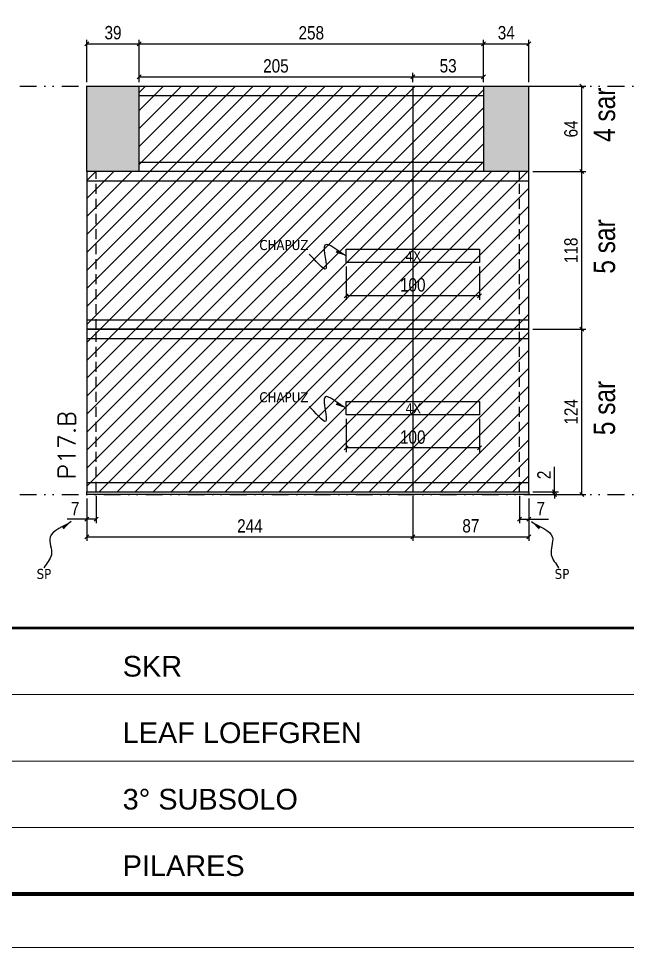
# Model space of a CAD drawing. Header units: millimetres. Extents: x 13777 to 27878, y -21631 to 6985.
# Drawn here: x 15034 to 15490, y 192 to 888 of the extents above; entities that cross this region are included whole.
import ezdxf

# ---------------------------------------------------------------- set-up
doc = ezdxf.new("R2010")
doc.units = ezdxf.units.MM
for name, pattern in [('CONTINUO', [0]), ('DASHED', [0.75, 0.5, -0.25]), ('DIVIDE2', [0.625, 0.25, -0.125, 0, -0.125, 0, -0.125]), ('HIDDEN', [0.375, 0.25, -0.125])]:
    doc.linetypes.add(name, pattern=pattern)
for name, color, linetype in [('COTA', 241, 'Continuous'), ('NOMENCLATURA', 7, 'Continuous'), ('Nível', 160, 'Continuous'), ('Painéis', 200, 'Continuous'), ('Romaneio', 10, 'Continuous'), ('SARR_2.2x10', 60, 'Continuous'), ('SARR_2.2x7', 40, 'Continuous'), ('Sarrafo de Pressão', 42, 'HIDDEN'), ('texto', 7, 'Continuous')]:
    doc.layers.add(name, color=color, linetype=linetype)
for name, color, linetype, lineweight in [('Folhas', 255, 'Continuous', 9), ('Hachura', 251, 'Continuous', 9), ('SARRAFO DE PRESSAO', 251, 'DASHED', 9), ('Texto Seção', 7, 'Continuous', 15)]:
    doc.layers.add(name, color=color, linetype=linetype, lineweight=lineweight)
doc.styles.add('ARIAL', font='arial.ttf')
doc.styles.add('ARIAL_NARROW', font='ARIALN.TTF', dxfattribs={"height": 0.2})
doc.styles.add('COTA TECNICA', font='techl___.ttf', dxfattribs={"height": 10})
doc.styles.add('COTA TECNICA-50', font='techl___.ttf', dxfattribs={"height": 10})
doc.styles.add('REGUA-120', font='ROMANS.shx', dxfattribs={"height": 15})
doc.styles.get("Standard").update_dxf_attribs({"font": 'arial.ttf'})
doc.dimstyles.new('COTA PAINEL-50', dxfattribs={"dimtxt": 10, "dimasz": 3, "dimexe": 3, "dimexo": 3, "dimgap": 3, "dimtad": 1, "dimdec": 1, "dimzin": 12, "dimdsep": 46, "dimtxsty": 'COTA TECNICA-50', "dimblk1": 'OBLIQUE', "dimblk2": 'OBLIQUE', "dimsah": 1, "dimcen": 0.9, "dimclrd": 4, "dimclre": 4, "dimclrt": 240, "dimadec": 1, "dimazin": 3, "dimtfac": 1, "dimtdec": 1, "dimtmove": 0, "dimatfit": 3, "dimfxl": 1, "dimtolj": 1, "dimtzin": 12, "dimarcsym": 0})
doc.dimstyles.new('PAINEL', dxfattribs={"dimtxt": 10, "dimasz": 3, "dimexe": 3, "dimexo": 3, "dimgap": 3, "dimtad": 1, "dimdec": 1, "dimzin": 12, "dimdsep": 46, "dimtxsty": 'COTA TECNICA', "dimblk1": 'OBLIQUE', "dimblk2": 'OBLIQUE', "dimsah": 1, "dimcen": 0.9, "dimclrd": 4, "dimclre": 4, "dimclrt": 240, "dimadec": 1, "dimazin": 3, "dimtfac": 1, "dimtdec": 1, "dimtmove": 0, "dimatfit": 3, "dimfxl": 1, "dimtolj": 1, "dimtzin": 12, "dimarcsym": 0})
doc.dimstyles.get("Standard").update_dxf_attribs({"dimtxt": 0.18, "dimasz": 0.18, "dimexe": 0.18, "dimexo": 0.0625, "dimgap": 0.09, "dimtad": 0, "dimtih": 1, "dimtoh": 1, "dimdec": 4, "dimzin": 0, "dimdsep": 46, "dimtxsty": 'Standard', "dimcen": 0.09, "dimadec": 0, "dimazin": 0, "dimtfac": 1, "dimtdec": 4, "dimtofl": 0, "dimtmove": 0, "dimatfit": 3, "dimfxl": 1, "dimtolj": 1, "dimtzin": 0, "dimarcsym": 0})

# ---------------------------------------------------------------- blocks, each defined once
blk = doc.blocks.new('9999999999')
at = {"color": 30, "linetype": 'CONTINUO'}
for p, q in [((98564.56, 34379.64), (99583.98, 34379.64)), ((98564.56, 34329.83), (99487.98, 34329.83)), ((98564.56, 34280.02), (99487.98, 34280.02))]:
    blk.add_line(p, q, dxfattribs=at)
at = {"color": 30, "linetype": 'CONTINUO', "const_width": 2}
blk.add_lwpolyline([(99583.98, 34230.21), (99583.98, 34414.45, 0.414214), (99568.98, 34429.45), (98228.98, 34429.45, 0.414214), (98213.98, 34414.45), (98213.98, 34245.21, 0.414214), (98228.98, 34230.21), (99583.98, 34230.21)], format="xyb", dxfattribs=at)
at = {"layer": 'Folhas'}
blk.add_lwpolyline([(98138.98, 34190.21), (99623.98, 34190.21), (99623.98, 35240.21), (98138.98, 35240.21)], close=True, dxfattribs=at)
at = {"layer": 'Folhas', "color": 30, "const_width": 3}
blk.add_lwpolyline([(98213.98, 34230.21), (99583.98, 34230.21), (99583.98, 35200.21), (98213.98, 35200.21)], close=True, dxfattribs=at)
at = {"color": 7, "linetype": 'Continuous', "ltscale": 5, "style": 'ARIAL'}
for s, height, p in [('SKR', 15.483, (98837.68, 34393.13)), ('LEAF LOEFGREN', 15.4829, (98837.68, 34343.32)), ('3° SUBSOLO', 15.483, (98837.68, 34293.51)), ('PILARES', 15.483, (98837.68, 34243.7))]:
    blk.add_text(s, height=height, dxfattribs=at).set_placement(p)
blk = doc.blocks.new('_Oblique')
at = {"color": 0, "linetype": 'ByBlock', "lineweight": -2}
blk.add_line((-0.5, -0.5), (0.5, 0.5), dxfattribs=at)
blk = doc.blocks.new('*D1445')
at = {"layer": 'COTA', "color": 4, "lineweight": -2, "transparency": 16777216}
for p, q in [((15092.44, 530.13), (15092.44, 509.62)), ((15085.44, 528.13), (15085.44, 509.62)), ((15085.44, 512.62), (15070.71, 512.62)), ((15092.44, 512.62), (15085.44, 512.62))]:
    blk.add_line(p, q, dxfattribs=at)
at = {"layer": 'Defpoints', "color": 0, "transparency": 16777216}
for p in [(15085.44, 531.13), (15092.44, 533.13), (15085.44, 512.62)]:
    blk.add_point(p, dxfattribs=at)
at = {"layer": 'COTA', "color": 4, "lineweight": -2, "transparency": 16777216, "xscale": 3, "yscale": 3, "zscale": 3, "rotation": 180}
blk.add_blockref('_Oblique', (15085.44, 512.62), dxfattribs=at)
at = {"layer": 'COTA', "color": 4, "lineweight": -2, "transparency": 16777216, "xscale": 3, "yscale": 3, "zscale": 3}
blk.add_blockref('_Oblique', (15092.44, 512.62), dxfattribs=at)
at = {"layer": 'COTA', "color": 240, "transparency": 16777216, "insert": (15076.58, 520.7), "char_height": 10, "attachment_point": 5, "style": 'COTA TECNICA-50'}
blk.add_mtext('\\A1;7', dxfattribs=at)
blk = doc.blocks.new('*D1446')
at = {"layer": 'COTA', "color": 4, "lineweight": -2, "transparency": 16777216}
for p, q in [((15409.44, 530.13), (15409.44, 509.62)), ((15416.44, 528.13), (15416.44, 509.62)), ((15409.44, 512.62), (15416.44, 512.62)), ((15416.44, 512.62), (15431.17, 512.62))]:
    blk.add_line(p, q, dxfattribs=at)
at = {"layer": 'Defpoints', "color": 0, "transparency": 16777216}
for p in [(15409.44, 533.13), (15416.44, 531.13), (15416.44, 512.62)]:
    blk.add_point(p, dxfattribs=at)
at = {"layer": 'COTA', "color": 4, "lineweight": -2, "transparency": 16777216, "xscale": 3, "yscale": 3, "zscale": 3, "rotation": 180}
blk.add_blockref('_Oblique', (15409.44, 512.62), dxfattribs=at)
at = {"layer": 'COTA', "color": 4, "lineweight": -2, "transparency": 16777216, "xscale": 3, "yscale": 3, "zscale": 3}
blk.add_blockref('_Oblique', (15416.44, 512.62), dxfattribs=at)
at = {"layer": 'COTA', "color": 240, "transparency": 16777216, "insert": (15425.31, 520.7), "char_height": 10, "attachment_point": 5, "style": 'COTA TECNICA-50'}
blk.add_mtext('\\A1;7', dxfattribs=at)
blk = doc.blocks.new('*D1447')
at = {"layer": 'Defpoints', "color": 0, "linetype": 'ByBlock', "transparency": 16777216}
for p in [(15416.44, 655.13), (15456.08, 655.13), (15416.44, 531.13)]:
    blk.add_point(p, dxfattribs=at)
at = {"layer": 'Romaneio', "color": 4, "linetype": 'ByBlock', "lineweight": -2, "transparency": 16777216}
for p, q in [((15419.44, 655.13), (15459.08, 655.13)), ((15456.08, 531.13), (15456.08, 655.13)), ((15419.44, 531.13), (15459.08, 531.13))]:
    blk.add_line(p, q, dxfattribs=at)
at = {"layer": 'Romaneio', "color": 4, "linetype": 'ByBlock', "lineweight": -2, "transparency": 16777216, "xscale": 3, "yscale": 3, "zscale": 3}
for p, rotation in [((15456.08, 655.13), 90), ((15456.08, 531.13), 270)]:
    blk.add_blockref('_Oblique', p, dxfattribs=dict(at, rotation=rotation))
at = {"layer": 'Romaneio', "color": 240, "linetype": 'ByBlock', "transparency": 16777216, "insert": (15448.01, 593.13), "char_height": 10, "attachment_point": 5, "rotation": 90, "style": 'COTA TECNICA'}
blk.add_mtext('\\A1;124', dxfattribs=at)
blk = doc.blocks.new('*D1448')
at = {"layer": 'Defpoints', "color": 0, "linetype": 'ByBlock', "transparency": 16777216}
for p in [(15416.44, 655.13), (15456.08, 655.13), (15416.44, 531.13)]:
    blk.add_point(p, dxfattribs=at)
at = {"layer": 'Romaneio', "color": 4, "linetype": 'ByBlock', "lineweight": -2, "transparency": 16777216}
for p, q in [((15419.44, 655.13), (15459.08, 655.13)), ((15456.08, 531.13), (15456.08, 655.13)), ((15419.44, 531.13), (15459.08, 531.13))]:
    blk.add_line(p, q, dxfattribs=at)
at = {"layer": 'Romaneio', "color": 4, "linetype": 'ByBlock', "lineweight": -2, "transparency": 16777216, "xscale": 3, "yscale": 3, "zscale": 3}
for p, rotation in [((15456.08, 655.13), 90), ((15456.08, 531.13), 270)]:
    blk.add_blockref('_Oblique', p, dxfattribs=dict(at, rotation=rotation))
at = {"layer": 'Romaneio', "color": 240, "linetype": 'ByBlock', "transparency": 16777216, "insert": (15448.01, 593.13), "char_height": 10, "attachment_point": 5, "rotation": 90, "style": 'COTA TECNICA'}
blk.add_mtext('\\A1;124', dxfattribs=at)
blk = doc.blocks.new('*D1449')
at = {"layer": 'COTA', "color": 4, "lineweight": -2, "transparency": 16777216}
for p, q in [((15419.44, 773.13), (15459.08, 773.13)), ((15456.08, 655.13), (15456.08, 773.13)), ((15419.44, 655.13), (15459.08, 655.13))]:
    blk.add_line(p, q, dxfattribs=at)
at = {"layer": 'Defpoints', "color": 0, "transparency": 16777216}
for p in [(15416.44, 773.13), (15456.08, 773.13), (15416.44, 655.13)]:
    blk.add_point(p, dxfattribs=at)
at = {"layer": 'COTA', "color": 4, "lineweight": -2, "transparency": 16777216, "xscale": 3, "yscale": 3, "zscale": 3}
for p, rotation in [((15456.08, 773.13), 90), ((15456.08, 655.13), 270)]:
    blk.add_blockref('_Oblique', p, dxfattribs=dict(at, rotation=rotation))
at = {"layer": 'COTA', "color": 240, "transparency": 16777216, "insert": (15447.99, 714.13), "char_height": 10, "attachment_point": 5, "rotation": 90, "style": 'COTA TECNICA-50'}
blk.add_mtext('\\A1;118', dxfattribs=at)
blk = doc.blocks.new('*D1450')
at = {"layer": 'COTA', "color": 4, "lineweight": -2, "transparency": 16777216}
for p, q in [((15435.7, 533.13), (15435.7, 551.94)), ((15419.44, 533.13), (15438.7, 533.13)), ((15419.44, 531.13), (15438.7, 531.13)), ((15435.7, 531.13), (15435.7, 533.13)), ((15435.7, 531.13), (15435.7, 528.13))]:
    blk.add_line(p, q, dxfattribs=at)
at = {"layer": 'Defpoints', "color": 0, "transparency": 16777216}
for p in [(15416.44, 533.13), (15416.44, 531.13), (15435.7, 531.13)]:
    blk.add_point(p, dxfattribs=at)
at = {"layer": 'COTA', "color": 4, "lineweight": -2, "transparency": 16777216, "xscale": 3, "yscale": 3, "zscale": 3}
for p, rotation in [((15435.7, 533.13), 270), ((15435.7, 531.13), 90)]:
    blk.add_blockref('_Oblique', p, dxfattribs=dict(at, rotation=rotation))
at = {"layer": 'COTA', "color": 240, "transparency": 16777216, "insert": (15427.7, 545.88), "char_height": 10, "attachment_point": 5, "rotation": 90, "style": 'COTA TECNICA-50'}
blk.add_mtext('\\A1;2', dxfattribs=at)
blk = doc.blocks.new('*D1463')
at = {"layer": 'COTA', "color": 4, "lineweight": -2, "transparency": 16777216}
for p, q in [((15329.44, 530.13), (15329.44, 496.58)), ((15085.44, 528.13), (15085.44, 496.58)), ((15085.44, 499.58), (15329.44, 499.58))]:
    blk.add_line(p, q, dxfattribs=at)
at = {"layer": 'Defpoints', "color": 0, "transparency": 16777216}
for p in [(15085.44, 531.13), (15329.44, 533.13), (15329.44, 499.58)]:
    blk.add_point(p, dxfattribs=at)
at = {"layer": 'COTA', "color": 4, "lineweight": -2, "transparency": 16777216, "xscale": 3, "yscale": 3, "zscale": 3, "rotation": 180}
blk.add_blockref('_Oblique', (15085.44, 499.58), dxfattribs=at)
at = {"layer": 'COTA', "color": 4, "lineweight": -2, "transparency": 16777216, "xscale": 3, "yscale": 3, "zscale": 3}
blk.add_blockref('_Oblique', (15329.44, 499.58), dxfattribs=at)
at = {"layer": 'COTA', "color": 240, "transparency": 16777216, "insert": (15207.44, 507.65), "char_height": 10, "attachment_point": 5, "style": 'COTA TECNICA-50'}
blk.add_mtext('\\A1;244', dxfattribs=at)
blk = doc.blocks.new('*D1464')
at = {"layer": 'COTA', "color": 4, "lineweight": -2, "transparency": 16777216}
for p, q in [((15329.44, 530.13), (15329.44, 496.58)), ((15416.44, 528.13), (15416.44, 496.58)), ((15329.44, 499.58), (15416.44, 499.58))]:
    blk.add_line(p, q, dxfattribs=at)
at = {"layer": 'Defpoints', "color": 0, "transparency": 16777216}
for p in [(15329.44, 533.13), (15416.44, 531.13), (15416.44, 499.58)]:
    blk.add_point(p, dxfattribs=at)
at = {"layer": 'COTA', "color": 4, "lineweight": -2, "transparency": 16777216, "xscale": 3, "yscale": 3, "zscale": 3, "rotation": 180}
blk.add_blockref('_Oblique', (15329.44, 499.58), dxfattribs=at)
at = {"layer": 'COTA', "color": 4, "lineweight": -2, "transparency": 16777216, "xscale": 3, "yscale": 3, "zscale": 3}
blk.add_blockref('_Oblique', (15416.44, 499.58), dxfattribs=at)
at = {"layer": 'COTA', "color": 240, "transparency": 16777216, "insert": (15372.94, 507.67), "char_height": 10, "attachment_point": 5, "style": 'COTA TECNICA-50'}
blk.add_mtext('\\A1;87', dxfattribs=at)
blk = doc.blocks.new('*D1465')
at = {"layer": 'COTA', "color": 4, "linetype": 'ByBlock', "lineweight": -2, "transparency": 16777216}
for p, q in [((15279.44, 587.98), (15279.44, 563.05)), ((15379.44, 587.98), (15379.44, 563.05)), ((15379.44, 566.05), (15279.44, 566.05))]:
    blk.add_line(p, q, dxfattribs=at)
at = {"layer": 'Defpoints', "color": 0, "linetype": 'ByBlock', "transparency": 16777216}
for p in [(15279.44, 590.98), (15379.44, 590.98), (15279.44, 566.05)]:
    blk.add_point(p, dxfattribs=at)
at = {"layer": 'COTA', "color": 4, "linetype": 'ByBlock', "lineweight": -2, "transparency": 16777216, "xscale": 3, "yscale": 3, "zscale": 3, "rotation": 180}
blk.add_blockref('_Oblique', (15279.44, 566.05), dxfattribs=at)
at = {"layer": 'COTA', "color": 4, "linetype": 'ByBlock', "lineweight": -2, "transparency": 16777216, "xscale": 3, "yscale": 3, "zscale": 3}
blk.add_blockref('_Oblique', (15379.44, 566.05), dxfattribs=at)
at = {"layer": 'COTA', "color": 240, "linetype": 'ByBlock', "transparency": 16777216, "insert": (15329.44, 574.15), "char_height": 10, "attachment_point": 5, "style": 'COTA TECNICA'}
blk.add_mtext('\\A1;100', dxfattribs=at)
blk = doc.blocks.new('*D1466')
at = {"layer": 'COTA', "color": 4, "linetype": 'ByBlock', "lineweight": -2, "transparency": 16777216}
for p, q in [((15279.44, 702.06), (15279.44, 677.13)), ((15379.44, 702.06), (15379.44, 677.13)), ((15379.44, 680.13), (15279.44, 680.13))]:
    blk.add_line(p, q, dxfattribs=at)
at = {"layer": 'Defpoints', "color": 0, "linetype": 'ByBlock', "transparency": 16777216}
for p in [(15279.44, 705.06), (15379.44, 705.06), (15279.44, 680.13)]:
    blk.add_point(p, dxfattribs=at)
at = {"layer": 'COTA', "color": 4, "linetype": 'ByBlock', "lineweight": -2, "transparency": 16777216, "xscale": 3, "yscale": 3, "zscale": 3, "rotation": 180}
blk.add_blockref('_Oblique', (15279.44, 680.13), dxfattribs=at)
at = {"layer": 'COTA', "color": 4, "linetype": 'ByBlock', "lineweight": -2, "transparency": 16777216, "xscale": 3, "yscale": 3, "zscale": 3}
blk.add_blockref('_Oblique', (15379.44, 680.13), dxfattribs=at)
at = {"layer": 'COTA', "color": 240, "linetype": 'ByBlock', "transparency": 16777216, "insert": (15329.44, 688.23), "char_height": 10, "attachment_point": 5, "style": 'COTA TECNICA'}
blk.add_mtext('\\A1;100', dxfattribs=at)
blk = doc.blocks.new('*D1467')
at = {"layer": 'COTA', "color": 4, "lineweight": -2, "transparency": 16777216}
for p, q in [((15419.44, 837.13), (15459.08, 837.13)), ((15456.08, 773.13), (15456.08, 837.13)), ((15419.44, 773.13), (15459.08, 773.13))]:
    blk.add_line(p, q, dxfattribs=at)
at = {"layer": 'Defpoints', "color": 0, "transparency": 16777216}
for p in [(15416.44, 837.13), (15456.08, 837.13), (15416.44, 773.13)]:
    blk.add_point(p, dxfattribs=at)
at = {"layer": 'COTA', "color": 4, "lineweight": -2, "transparency": 16777216, "xscale": 3, "yscale": 3, "zscale": 3}
for p, rotation in [((15456.08, 837.13), 90), ((15456.08, 773.13), 270)]:
    blk.add_blockref('_Oblique', p, dxfattribs=dict(at, rotation=rotation))
at = {"layer": 'COTA', "color": 240, "transparency": 16777216, "insert": (15447.98, 805.13), "char_height": 10, "attachment_point": 5, "rotation": 90, "style": 'COTA TECNICA'}
blk.add_mtext('\\A1;64', dxfattribs=at)
blk = doc.blocks.new('*D1468')
at = {"layer": 'COTA', "color": 4, "lineweight": -2, "transparency": 16777216}
for p, q in [((15085.44, 840.13), (15085.44, 871.93)), ((15124.44, 840.13), (15124.44, 871.93)), ((15085.44, 868.93), (15124.44, 868.93))]:
    blk.add_line(p, q, dxfattribs=at)
at = {"layer": 'Defpoints', "color": 0, "transparency": 16777216}
for p in [(15124.44, 868.93), (15085.44, 837.13), (15124.44, 837.13)]:
    blk.add_point(p, dxfattribs=at)
at = {"layer": 'COTA', "color": 4, "lineweight": -2, "transparency": 16777216, "xscale": 3, "yscale": 3, "zscale": 3, "rotation": 180}
blk.add_blockref('_Oblique', (15085.44, 868.93), dxfattribs=at)
at = {"layer": 'COTA', "color": 4, "lineweight": -2, "transparency": 16777216, "xscale": 3, "yscale": 3, "zscale": 3}
blk.add_blockref('_Oblique', (15124.44, 868.93), dxfattribs=at)
at = {"layer": 'COTA', "color": 240, "transparency": 16777216, "insert": (15104.94, 877.18), "char_height": 10, "attachment_point": 5, "style": 'COTA TECNICA'}
blk.add_mtext('\\A1;39', dxfattribs=at)
blk = doc.blocks.new('*D1469')
at = {"layer": 'COTA', "color": 4, "lineweight": -2, "transparency": 16777216}
for p, q in [((15382.44, 840.13), (15382.44, 871.93)), ((15416.44, 840.13), (15416.44, 871.93)), ((15382.44, 868.93), (15416.44, 868.93))]:
    blk.add_line(p, q, dxfattribs=at)
at = {"layer": 'Defpoints', "color": 0, "transparency": 16777216}
for p in [(15416.44, 868.93), (15382.44, 837.13), (15416.44, 837.13)]:
    blk.add_point(p, dxfattribs=at)
at = {"layer": 'COTA', "color": 4, "lineweight": -2, "transparency": 16777216, "xscale": 3, "yscale": 3, "zscale": 3, "rotation": 180}
blk.add_blockref('_Oblique', (15382.44, 868.93), dxfattribs=at)
at = {"layer": 'COTA', "color": 4, "lineweight": -2, "transparency": 16777216, "xscale": 3, "yscale": 3, "zscale": 3}
blk.add_blockref('_Oblique', (15416.44, 868.93), dxfattribs=at)
at = {"layer": 'COTA', "color": 240, "transparency": 16777216, "insert": (15399.44, 877.15), "char_height": 10, "attachment_point": 5, "style": 'COTA TECNICA'}
blk.add_mtext('\\A1;34', dxfattribs=at)
blk = doc.blocks.new('*D1470')
at = {"layer": 'COTA', "color": 4, "lineweight": -2, "transparency": 16777216}
for p, q in [((15124.44, 840.13), (15124.44, 871.93)), ((15382.44, 840.13), (15382.44, 871.93)), ((15124.44, 868.93), (15382.44, 868.93))]:
    blk.add_line(p, q, dxfattribs=at)
at = {"layer": 'Defpoints', "color": 0, "transparency": 16777216}
for p in [(15382.44, 868.93), (15124.44, 837.13), (15382.44, 837.13)]:
    blk.add_point(p, dxfattribs=at)
at = {"layer": 'COTA', "color": 4, "lineweight": -2, "transparency": 16777216, "xscale": 3, "yscale": 3, "zscale": 3, "rotation": 180}
blk.add_blockref('_Oblique', (15124.44, 868.93), dxfattribs=at)
at = {"layer": 'COTA', "color": 4, "lineweight": -2, "transparency": 16777216, "xscale": 3, "yscale": 3, "zscale": 3}
blk.add_blockref('_Oblique', (15382.44, 868.93), dxfattribs=at)
at = {"layer": 'COTA', "color": 240, "transparency": 16777216, "insert": (15253.44, 877.06), "char_height": 10, "attachment_point": 5, "style": 'COTA TECNICA'}
blk.add_mtext('\\A1;258', dxfattribs=at)
blk = doc.blocks.new('*D1453')
at = {"layer": 'COTA', "color": 4, "lineweight": -2, "transparency": 16777216}
for p, q in [((15124.44, 840.13), (15124.44, 847.16)), ((15124.44, 844.16), (15329.44, 844.16)), ((15329.44, 840.13), (15329.44, 847.16))]:
    blk.add_line(p, q, dxfattribs=at)
at = {"layer": 'Defpoints', "color": 0, "transparency": 16777216}
for p in [(15329.44, 844.16), (15124.44, 837.13), (15329.44, 837.13)]:
    blk.add_point(p, dxfattribs=at)
at = {"layer": 'COTA', "color": 4, "lineweight": -2, "transparency": 16777216, "xscale": 3, "yscale": 3, "zscale": 3, "rotation": 180}
blk.add_blockref('_Oblique', (15124.44, 844.16), dxfattribs=at)
at = {"layer": 'COTA', "color": 4, "lineweight": -2, "transparency": 16777216, "xscale": 3, "yscale": 3, "zscale": 3}
blk.add_blockref('_Oblique', (15329.44, 844.16), dxfattribs=at)
at = {"layer": 'COTA', "color": 240, "transparency": 16777216, "insert": (15226.94, 852.27), "char_height": 10, "attachment_point": 5, "style": 'COTA TECNICA'}
blk.add_mtext('\\A1;205', dxfattribs=at)
blk = doc.blocks.new('*D1454')
at = {"layer": 'COTA', "color": 4, "lineweight": -2, "transparency": 16777216}
for p, q in [((15329.44, 840.13), (15329.44, 847.16)), ((15329.44, 844.16), (15382.44, 844.16)), ((15382.44, 840.13), (15382.44, 847.16))]:
    blk.add_line(p, q, dxfattribs=at)
at = {"layer": 'Defpoints', "color": 0, "transparency": 16777216}
for p in [(15382.44, 844.16), (15329.44, 837.13), (15382.44, 837.13)]:
    blk.add_point(p, dxfattribs=at)
at = {"layer": 'COTA', "color": 4, "lineweight": -2, "transparency": 16777216, "xscale": 3, "yscale": 3, "zscale": 3, "rotation": 180}
blk.add_blockref('_Oblique', (15329.44, 844.16), dxfattribs=at)
at = {"layer": 'COTA', "color": 4, "lineweight": -2, "transparency": 16777216, "xscale": 3, "yscale": 3, "zscale": 3}
blk.add_blockref('_Oblique', (15382.44, 844.16), dxfattribs=at)
at = {"layer": 'COTA', "color": 240, "transparency": 16777216, "insert": (15355.94, 852.38), "char_height": 10, "attachment_point": 5, "style": 'COTA TECNICA'}
blk.add_mtext('\\A1;53', dxfattribs=at)

msp = doc.modelspace()

# ---------------------------------------------------------------- hatches: boundary and pattern name
at = {"layer": 'COTA'}
h = msp.add_hatch(dxfattribs=at)
h.set_pattern_fill('AR-CONC', color=256, scale=0.03)
h.set_pattern_definition([(50, (-3232.821, -1178.575), (5.4655401, -0.4781726), [0.5715, -6.2865]), (355, (-3232.821, -1178.575), (-1.0573026, 5.7317054), [0.4572, -5.0292175]), (100.451445, (-3232.3656, -1178.615), (4.4082374, 5.2535326), [0.4857003, -5.3427073]), (46.1842, (-3232.821, -1177.051), (8.1323712, -1.2612698), [0.85725, -9.42975]), (96.63556, (-3232.1434, -1177.156), (7.122124, 7.4227837), [0.7285507, -8.0140682]), (351.18415, (-3232.821, -1177.051), (7.122124, 7.4227837), [0.685799, -7.543792]), (21, (-3232.059, -1177.432), (4.5484317, -3.0679559), [0.5715, -6.2865]), (326, (-3232.059, -1177.432), (1.8540609, 5.525639), [0.4572, -5.0292]), (71.451445, (-3231.68, -1177.688), (6.4024926, 2.457683), [0.4857003, -5.3426981]), (37.5, (-3232.8211, -1178.5751), (0.0926581, 2.53665117), [0, -4.96824, 0, -5.1054, 0, -5.04825]), (7.5, (-3232.821, -1178.575), (2.00458988, 3.00541724), [0, -2.91084, 0, -4.85394, 0, -1.92405]), (327.5, (-3234.5204, -1178.5751), (4.06771786, -0.17186232), [0, -1.905, 0, -5.9436, 0, -7.8867]), (317.5, (-3235.2824, -1178.575), (4.44387544, 0.7627947), [0, -2.4765, 0, -3.94716, 0, -5.6007])])
h.paths.add_polyline_path([(15085.44, 837.13), (15085.44, 773.13), (15124.44, 773.13), (15124.44, 837.13)])
h.paths.add_polyline_path([(15382.44, 773.13), (15416.44, 773.13), (15416.44, 837.13), (15382.44, 837.13)])
at = {"layer": 'Hachura', "linetype": 'ByBlock'}
h = msp.add_hatch(dxfattribs=at)
h.set_pattern_fill('ANSI31', color=256, scale=3)
h.paths.add_polyline_path([(14830.15, 655.13), (14830.15, 773.13), (14586.15, 773.13), (14586.15, 655.13)])
h.paths.add_polyline_path([(14830.15, 655.13), (14917.15, 655.13), (14917.15, 773.13), (14830.15, 773.13)])
h.paths.add_polyline_path([(14830.15, 655.13), (14830.15, 533.13), (14917.15, 533.13), (14917.15, 655.13)])
h.paths.add_polyline_path([(14586.15, 655.13), (14586.15, 533.13), (14830.15, 533.13), (14830.15, 655.13)])
h.paths.add_polyline_path([(15085.44, 655.13), (15085.44, 533.13), (15329.44, 533.13), (15329.44, 655.13)])
h.paths.add_polyline_path([(15329.44, 655.13), (15329.44, 773.13), (15124.44, 773.13), (15085.44, 773.13), (15085.44, 655.13)])
h.paths.add_polyline_path([(15329.44, 773.13), (15329.44, 837.13), (15124.44, 837.13), (15124.44, 773.13)])
h.paths.add_polyline_path([(15382.44, 773.13), (15382.44, 837.13), (15329.44, 837.13), (15329.44, 773.13)])
h.paths.add_polyline_path([(15329.44, 655.13), (15416.44, 655.13), (15416.44, 773.13), (15329.44, 773.13)])
h.paths.add_polyline_path([(15416.44, 655.13), (15329.44, 655.13), (15329.44, 533.13), (15416.44, 533.13)])
h.paths.add_polyline_path([(15573.05, 533.13), (15592.05, 533.13), (15592.05, 773.13), (15573.05, 773.13)])
h.paths.add_polyline_path([(15573.05, 773.13), (15592.05, 773.13), (15592.05, 800.11), (15573.05, 800.11)])
h.paths.add_polyline_path([(15744.96, 773.11), (15725.96, 773.11), (15725.96, 533.13), (15744.96, 533.13)])

# ---------------------------------------------------------------- linework, layer by layer
at = {"layer": 'COTA', "linetype": 'ByBlock'}
for p, q in [((15085.44, 773.13), (15085.44, 837.13)), ((15085.44, 837.13), (15416.44, 837.13)), ((15085.44, 773.13), (15085.44, 837.13)), ((15085.44, 773.13), (15085.44, 837.13)), ((15416.44, 773.13), (15416.44, 837.13)), ((15416.44, 773.13), (15416.44, 837.13))]:
    msp.add_line(p, q, dxfattribs=at)
at = {"layer": 'Nível', "color": 4, "linetype": 'DIVIDE2', "ltscale": 50}
for p, q in [((13777.11, 837.13), (21531.15, 837.13)), ((13777.11, 531.13), (21531.15, 531.13))]:
    msp.add_line(p, q, dxfattribs=at)
at = {"layer": 'Painéis'}
msp.add_line((15329.44, 837.13), (15329.44, 533.13), dxfattribs=at)
for points in [[(15124.44, 837.13), (15382.44, 837.13), (15382.44, 773.13), (15124.44, 773.13)], [(15416.44, 773.13), (15085.44, 773.13), (15085.44, 655.13), (15416.44, 655.13)], [(15416.44, 655.13), (15085.44, 655.13), (15085.44, 533.13), (15416.44, 533.13)], [(15416.44, 531.13), (15085.44, 531.13), (15085.44, 533.13), (15416.44, 533.13)]]:
    msp.add_lwpolyline(points, close=True, dxfattribs=at)
at = {"layer": 'SARR_2.2x10'}
for points in [[(15279.44, 715.06), (15379.44, 715.06), (15379.44, 705.06), (15279.44, 705.06)], [(15279.44, 600.98), (15379.44, 600.98), (15379.44, 590.98), (15279.44, 590.98)]]:
    msp.add_lwpolyline(points, close=True, dxfattribs=at)
at = {"layer": 'SARR_2.2x7'}
for p, q in [((15124.44, 830.13), (15382.44, 830.13)), ((15124.44, 780.13), (15382.44, 780.13)), ((15085.44, 766.13), (15329.44, 766.13)), ((15329.44, 766.13), (15416.44, 766.13)), ((15085.44, 662.13), (15329.44, 662.13)), ((15329.44, 662.13), (15416.44, 662.13)), ((15085.44, 648.13), (15329.44, 648.13)), ((15329.44, 648.13), (15416.44, 648.13)), ((15085.44, 540.13), (15329.44, 540.13)), ((15329.44, 540.13), (15416.44, 540.13))]:
    msp.add_line(p, q, dxfattribs=at)
at = {"layer": 'Sarrafo de Pressão', "ltscale": 30}
for p, q in [((15092.44, 655.13), (15092.44, 773.13)), ((15409.44, 655.13), (15409.44, 773.13)), ((15092.44, 533.13), (15092.44, 655.13)), ((15409.44, 533.13), (15409.44, 655.13))]:
    msp.add_line(p, q, dxfattribs=at)

# ---------------------------------------------------------------- block references
at = {"layer": 'SARRAFO DE PRESSAO', "color": 6, "linetype": 'ByBlock'}
msp.add_blockref('9999999999', (-83725.51, -33998.35), dxfattribs=at)

# ---------------------------------------------------------------- texts
at = {"layer": 'NOMENCLATURA', "style": 'ARIAL_NARROW'}
for s, p in [('4 sar', (15480.96, 795.34)), ('5 sar', (15480.96, 696.65)), ('5 sar', (15480.96, 575.65))]:
    msp.add_text(s, height=16, rotation=90, dxfattribs=at).set_placement(p)
at = {"layer": 'texto', "color": 0, "char_height": 7.5, "attachment_point": 5}
for s, insert in [('{\\fTahoma|b0|i0|c0|p34;\\C4;CHAPUZ}', (15232.89, 718.07)), ('{\\fTahoma|b0|i0|c0|p34;\\C4;4X}', (15329.83, 709.76)), ('{\\fTahoma|b0|i0|c0|p34;\\C4;CHAPUZ}', (15232.89, 603.99)), ('{\\fTahoma|b0|i0|c0|p34;\\C4;4X}', (15329.83, 595.69)), ('{\\fTahoma|b0|i0|c0|p34;\\C4;SP}', (15053.19, 471.64)), ('{\\fTahoma|b0|i0|c0|p34;\\C4;SP}', (15441.22, 471.64))]:
    msp.add_mtext(s, dxfattribs=dict(at, insert=insert))
at = {"layer": 'Texto Seção', "insert": (15076.82, 542.39), "char_height": 13, "width": 285.3299, "attachment_point": 7, "rotation": 90, "style": 'REGUA-120'}
msp.add_mtext('P17.B', dxfattribs=at)

# ---------------------------------------------------------------- dimensions: what is measured, and where the dimension line sits
at = {"layer": 'COTA'}
for base, p1, p2, dimstyle, picture, middle in [((15124.44, 868.93), (15085.44, 837.13), (15124.44, 837.13), 'PAINEL', '*D1468', (15104.94, 877.18)), ((15382.44, 868.93), (15124.44, 837.13), (15382.44, 837.13), 'PAINEL', '*D1470', (15253.44, 877.06)), ((15416.44, 868.93), (15382.44, 837.13), (15416.44, 837.13), 'PAINEL', '*D1469', (15399.44, 877.15)), ((15329.44, 844.16), (15124.44, 837.13), (15329.44, 837.13), 'PAINEL', '*D1453', (15226.94, 852.27)), ((15329.44, 499.58), (15085.44, 531.13), (15329.44, 533.13), 'COTA PAINEL-50', '*D1463', (15207.44, 507.65)), ((15416.44, 499.58), (15329.44, 533.13), (15416.44, 531.13), 'COTA PAINEL-50', '*D1464', (15372.94, 507.67)), ((15416.44, 512.62), (15409.44, 533.13), (15416.44, 531.13), 'COTA PAINEL-50', '*D1446', (15425.31, 520.7))]:
    dim = msp.add_linear_dim(base=base, p1=p1, p2=p2, dimstyle=dimstyle, dxfattribs=at)
    dim.commit()
    dim.dimension.update_dxf_attribs({"geometry": picture, "text_midpoint": middle})
dim = msp.add_linear_dim(base=(15382.44, 844.16), p1=(15329.44, 837.13), p2=(15382.44, 837.13), dimstyle='PAINEL', override={"dimtmove": 1}, dxfattribs=at)
dim.commit()
dim.dimension.update_dxf_attribs({"geometry": '*D1454', "text_midpoint": (15355.94, 852.38)})
for base, p1, p2, angle, dimstyle, picture, middle in [((15456.08, 837.13), (15416.44, 773.13), (15416.44, 837.13), 90, 'PAINEL', '*D1467', (15447.98, 805.13)), ((15456.08, 773.13), (15416.44, 655.13), (15416.44, 773.13), 90, 'COTA PAINEL-50', '*D1449', (15447.99, 714.13)), ((15085.44, 512.62), (15092.44, 533.13), (15085.44, 531.13), 180, 'COTA PAINEL-50', '*D1445', (15076.58, 520.7))]:
    dim = msp.add_linear_dim(base=base, p1=p1, p2=p2, angle=angle, dimstyle=dimstyle, dxfattribs=at)
    dim.commit()
    dim.dimension.update_dxf_attribs({"geometry": picture, "text_midpoint": middle})
at = {"layer": 'COTA', "linetype": 'ByBlock'}
for base, p1, p2, picture, middle in [((15279.44, 680.13), (15379.44, 705.06), (15279.44, 705.06), '*D1466', (15329.44, 688.23)), ((15279.44, 566.05), (15379.44, 590.98), (15279.44, 590.98), '*D1465', (15329.44, 574.15))]:
    dim = msp.add_linear_dim(base=base, p1=p1, p2=p2, dimstyle='PAINEL', dxfattribs=at)
    dim.commit()
    dim.dimension.update_dxf_attribs({"geometry": picture, "text_midpoint": middle})
at = {"layer": 'COTA'}
dim = msp.add_linear_dim(base=(15435.7, 531.13), p1=(15416.44, 533.13), p2=(15416.44, 531.13), angle=90, dimstyle='COTA PAINEL-50', dxfattribs=at)
dim.commit()
dim.dimension.update_dxf_attribs({"geometry": '*D1450', "text_midpoint": (15435.7, 545.88), "dimtype": 160})
at = {"layer": 'Romaneio', "linetype": 'ByBlock'}
for picture in ['*D1447', '*D1448']:
    dim = msp.add_aligned_dim(p1=(15416.44, 531.13), p2=(15416.44, 655.13), distance=-39.64, dimstyle='PAINEL', dxfattribs=at)
    dim.commit()
    dim.dimension.update_dxf_attribs({"geometry": picture, "text_midpoint": (15448.01, 593.13)})

# ---------------------------------------------------------------- leaders
at = {"layer": 'COTA', "path_type": 1}
for points in [[(15279.44, 710.06), (15263.66, 718.07), (15264.24, 700.2), (15251.81, 711.34)], [(15279.44, 595.98), (15263.66, 603.99), (15264.24, 586.12), (15251.81, 597.26)], [(15073.61, 510.95), (15057.83, 499.12), (15058.75, 486.11), (15053.2, 476.33)], [(15418.27, 510.95), (15434.06, 499.12), (15433.13, 486.11), (15438.68, 476.33)]]:
    msp.add_leader(points, dimstyle='Standard', override={"dimasz": 8}, dxfattribs=at)

doc.saveas('drawing.dxf')
